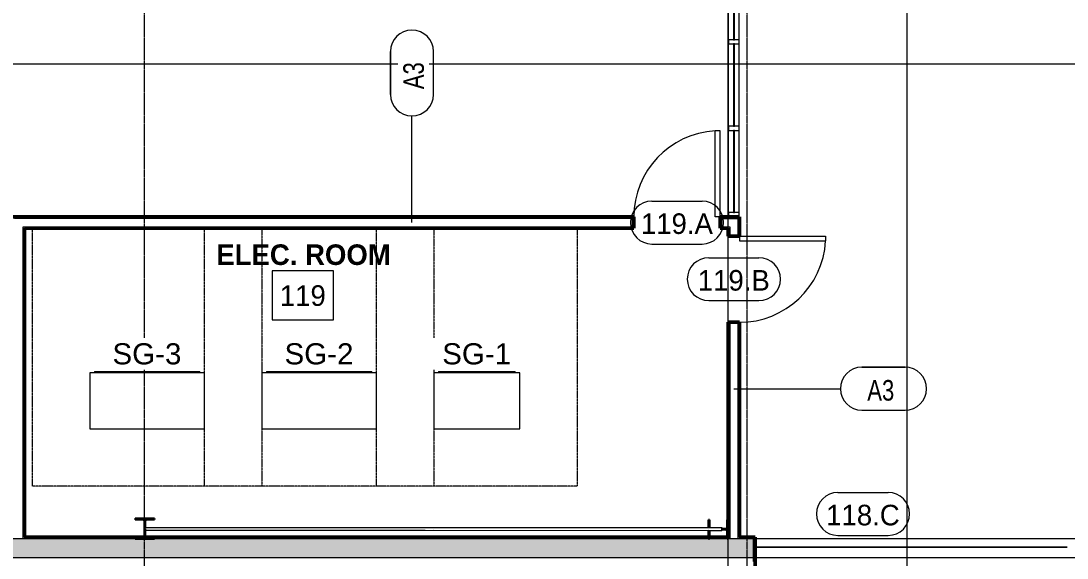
# Model space of a CAD drawing. Header units: inches. Extents: x 21592 to 24810, y -23179 to -20467.
# Drawn here: x 22503.4 to 22941.2, y -22795.4 to -22570.5 of the extents above; entities that cross this region are included whole.
import ezdxf

# ---------------------------------------------------------------- set-up
doc = ezdxf.new("R2010")
doc.units = ezdxf.units.IN
doc.header["$MEASUREMENT"] = 0
doc.linetypes.add('Dash', pattern=[0.25, 0.125, -0.125])
doc.linetypes.add('Grid Line 1_2_', pattern=[0.875, 0.5, -0.125, 0.125, -0.125])
for name, color, linetype, lineweight in [('A-AREA-IDEN', 2, 'Continuous', 9), ('A-DOOR', 31, 'Continuous', 13), ('A-DOOR-IDEN', 31, 'Continuous', 9), ('A-FLOR', 192, 'Continuous', 13), ('A-GLAZ-CURT', 52, 'Continuous', 9), ('A-GLAZ-CWMG', 51, 'Continuous', 9), ('A-WALL', 113, 'Continuous', 13), ('A-WALL-IDEN', 211, 'Continuous', 9), ('A-WALL-PATT', 111, 'Continuous', 50), ('E-ELE-QPM-IDEN', 2, 'Continuous', 9), ('E-ELEC-EQPM', 71, 'Continuous', 9), ('G-ANNO-SYMB', 111, 'Continuous', 9), ('I-WALL', 2, 'Continuous', 13), ('L-SITE-WALL', 31, 'Continuous', 13), ('S-BEAM', 12, 'Continuous', 9), ('S-COLS', 52, 'Continuous', 9), ('S-GRID', 1, 'Continuous', 9)]:
    doc.layers.add(name, color=color, linetype=linetype, lineweight=lineweight)
doc.styles.add('Arial_1', font='arial.ttf', dxfattribs={"height": 8.851796})
doc.styles.add('Century Gothic', font='GOTHIC.TTF', dxfattribs={"height": 8.622671})
doc.styles.add('Century Gothic_1', font='GOTHIC.TTF', dxfattribs={"width": 0.8, "height": 8.622671})
doc.styles.add('Century Gothic_B', font='GOTHICB.TTF', dxfattribs={"height": 8.616719})
pattern_1 = [(45, (0, 0), (-9.503515, 9.503515), []), (45, (0, 14.4), (-9.503515, 9.503515), [])]
pattern_2 = [(0, (0, 0), (30.72, 7.68), [1.267, -21.773, 1.267, -21.773, -122.88]), (0, (0, 0), (30.72, 7.68), [-46.08, 1.267, -44.813, 1.267, -21.773, -53.76]), (0, (0, 0), (30.72, 7.68), [-115.2, 1.267, -14.093, 1.267, -37.133]), (120, (11.52, 3.84), (-22.0110751, 22.7643004), [1.267, -21.773, 1.267, -21.773, -122.88]), (120, (11.52, 3.84), (-22.0110751, 22.7643004), [-46.08, 1.267, -44.813, 1.267, -21.773, -53.76]), (120, (11.52, 3.84), (-22.0110751, 22.7643004), [-115.2, 1.267, -14.093, 1.267, -37.133]), (240, (15.36, 19.2), (-8.7089249, -30.4443004), [1.267, -21.773, 1.267, -21.773, -122.88]), (240, (15.36, 19.2), (-8.7089249, -30.4443004), [-46.08, 1.267, -44.813, 1.267, -21.773, -53.76]), (240, (15.36, 19.2), (-8.7089249, -30.4443004), [-115.2, 1.267, -14.093, 1.267, -37.133])]

# ---------------------------------------------------------------- blocks, each defined once
blk = doc.blocks.new('Struct_Xcel_Sports Complex_rvt-1-Enlarged First Floor Plan _West_')
at = {"layer": 'A-FLOR', "color": 10}
blk.add_line((22941.27, -22790.8), (22810.7, -22790.8), dxfattribs=at)
at = {"layer": 'L-SITE-WALL', "color": 10}
blk.add_line((22810.7, -22790.8), (22941.27, -22790.8), dxfattribs=at)
blk = doc.blocks.new('Rectangular Mullion - Interior 1_75_ x 4_5_-1220307-Enlarged First Floor Plan _West_')
at = {"layer": 'A-GLAZ-CWMG', "lineweight": 20}
for p, q in [((-1.75, 1.5), (0, 1.5)), ((-1.75, -3), (-1.75, 1.5)), ((0, 1.5), (0, -3)), ((0, -3), (-1.75, -3))]:
    blk.add_line(p, q, dxfattribs=at)
blk = doc.blocks.new('System Panel - Interior Glazing-1220306-Enlarged First Floor Plan _West_')
at = {"layer": 'A-GLAZ-CURT', "lineweight": 13}
for p, q in [((17.21875, 0.9375), (-17.21875, 0.9375)), ((-17.21875, 0.9375), (-17.21875, 0.5625)), ((-17.21875, 0.5625), (17.21875, 0.5625)), ((17.21875, 0.5625), (17.21875, 0.9375))]:
    blk.add_line(p, q, dxfattribs=at)
blk = doc.blocks.new('Rectangular Mullion - Interior 1_75_ x 4_5_-1214730-Enlarged First Floor Plan _West_')
at = {"layer": 'A-GLAZ-CWMG'}
for p, q in [((22799.52, -22650.74), (22799.52, -22616.3)), ((22804.02, -22650.74), (22804.02, -22616.3))]:
    blk.add_line(p, q, dxfattribs=at)
blk = doc.blocks.new('Rectangular Mullion - Interior 1_75_ x 4_5_-1220285-Enlarged First Floor Plan _West_')
at = {"layer": 'A-GLAZ-CWMG', "lineweight": 20}
for p, q in [((-0.875, 1.5), (0.875, 1.5)), ((-0.875, -3), (-0.875, 1.5)), ((0.875, 1.5), (0.875, -3)), ((0.875, -3), (-0.875, -3))]:
    blk.add_line(p, q, dxfattribs=at)
blk = doc.blocks.new('Round Bar - 1_-1268727-Enlarged First Floor Plan _West_')
at = {"layer": 'S-BEAM'}
for p, q in [((22676.03, -22782.74), (22555.39, -22782.68)), ((22555.39, -22783.68), (22672.56, -22783.74)), ((22676.03, -22783.74), (22791.14, -22783.8)), ((22791.71, -22783.8), (22796.66, -22783.8))]:
    blk.add_line(p, q, dxfattribs=at)
for centre, start_param, end_param in [((22555.39, -22783.18), 0, 3.141593), ((22555.39, -22783.18), 3.141593, 6.283185), ((22796.66, -22783.3), 3.141593, 3.926991)]:
    blk.add_ellipse(centre, major_axis=(0, 0.5), ratio=0.470628, start_param=start_param, end_param=end_param, dxfattribs=at)
blk = doc.blocks.new('Round Bar - 1_-1268767-Enlarged First Floor Plan _West_')
at = {"layer": 'S-BEAM'}
for p, q in [((22555.41, -22783.8), (22796.77, -22783.68)), ((22796.76, -22782.68), (22671.17, -22782.74))]:
    blk.add_line(p, q, dxfattribs=at)
for centre, start_param, end_param in [((22555.33, -22783.3), 1.178097, 1.963495), ((22796.77, -22783.18), 0, 3.141593), ((22796.77, -22783.18), 3.141593, 6.283185)]:
    blk.add_ellipse(centre, major_axis=(0, 0.5), ratio=0.495962, start_param=start_param, end_param=end_param, dxfattribs=at)
blk = doc.blocks.new('Transformer Switchboard - 24_deep x 48_ wide x 90_H-1281217-Enlarged First Floor Plan _West_')
at = {"layer": 'E-ELEC-EQPM', "linetype": 'Dash'}
for p, q in [((-48, -84), (-48, 24)), ((-48, 24), (48, 24)), ((48, 24), (48, -84)), ((48, -84), (-48, -84))]:
    blk.add_line(p, q, dxfattribs=at)
at = {"layer": 'E-ELEC-EQPM'}
for p, q in [((24, 0), (-24, 0)), ((-24, 0), (-24, -23.5)), ((24, -23.5), (24, 0)), ((-24, -23.5), (24, -23.5)), ((-22, -23.5), (-22, -24)), ((22, -24), (-22, -24)), ((22, -24), (22, -23.5))]:
    blk.add_line(p, q, dxfattribs=at)
blk = doc.blocks.new('Transformer Switchboard - 24_deep x 36_ wide x 90_H-1281523-Enlarged First Floor Plan _West_')
at = {"layer": 'E-ELEC-EQPM', "linetype": 'Dash'}
for p, q in [((-42, -84), (-42, 24)), ((-42, 24), (42, 24)), ((42, 24), (42, -84)), ((42, -84), (-42, -84))]:
    blk.add_line(p, q, dxfattribs=at)
at = {"layer": 'E-ELEC-EQPM'}
for p, q in [((18, 0), (-18, 0)), ((-18, 0), (-18, -23.5)), ((18, -23.5), (18, 0)), ((-18, -23.5), (18, -23.5)), ((-16, -23.5), (-16, -24)), ((16, -24), (-16, -24)), ((16, -24), (16, -23.5))]:
    blk.add_line(p, q, dxfattribs=at)
blk = doc.blocks.new('Single-Flush - 36_ x 84_-1318898-Enlarged First Floor Plan _West_')
at = {"layer": 'A-DOOR', "lineweight": 20}
for p, q in [((16, 2.37), (16, 38.39)), ((18, 38.39), (16, 38.39)), ((18, 2.37), (18, 38.39)), ((18, 2.37), (16, 2.37))]:
    blk.add_line(p, q, dxfattribs=at)
at = {"layer": 'A-DOOR', "lineweight": 9}
blk.add_arc((18, 2.37), 36.07, 93.1789, 180, dxfattribs=at)
blk = doc.blocks.new('Rectangular Mullion - Interior 1_75_ x 4_5_-1314717-Enlarged First Floor Plan _West_')
at = {"layer": 'A-GLAZ-CWMG'}
for p, q in [((22799.52, -22542.18), (22799.52, -22507.74)), ((22804.02, -22542.18), (22804.02, -22507.74))]:
    blk.add_line(p, q, dxfattribs=at)
blk = doc.blocks.new('Rectangular Mullion - Interior 1_75_ x 4_5_-1314720-Enlarged First Floor Plan _West_')
at = {"layer": 'A-GLAZ-CWMG', "lineweight": 20}
for p, q in [((-0.875, 1.5), (0.875, 1.5)), ((-0.875, -3), (-0.875, 1.5)), ((0.875, 1.5), (0.875, -3)), ((0.875, -3), (-0.875, -3))]:
    blk.add_line(p, q, dxfattribs=at)
blk = doc.blocks.new('Single-Flush - 36_ x 84_-1318930-Enlarged First Floor Plan _West_')
at = {"layer": 'A-DOOR', "lineweight": 20}
for p, q in [((16, -2.37), (16, -38.39)), ((18, -2.37), (16, -2.37)), ((18, -2.37), (18, -38.39)), ((18, -38.39), (16, -38.39))]:
    blk.add_line(p, q, dxfattribs=at)
at = {"layer": 'A-DOOR', "lineweight": 9}
blk.add_arc((18, -2.37), 36.07, 180, 266.8211, dxfattribs=at)
blk = doc.blocks.new('Door Tag - Door Tag-4658-Enlarged First Floor Plan _West_')
at = {"layer": 'A-DOOR-IDEN', "color": 153}
for p, q in [((-0.109375, 0.09375), (0.109375, 0.09375)), ((-0.109375, -0.09375), (0.109375, -0.09375))]:
    blk.add_line(p, q, dxfattribs=at)
for centre, start, end in [((-0.109375, 0), 90, 270), ((0.109375, 0), 270, 90)]:
    blk.add_arc(centre, 0.09375, start, end, dxfattribs=at)
blk = doc.blocks.new('Wall Tag - 1_4_-1369832-Enlarged First Floor Plan _West_')
at = {"layer": 'A-WALL-IDEN', "color": 153}
for p, q in [((-0.0822, 0.0968), (0.1053, 0.0968)), ((0.1053, 0.0968), (-0.0822, 0.0968)), ((-0.0822, -0.0907), (0.1053, -0.0907)), ((-0.0822, -0.0907), (0.1053, -0.0907))]:
    blk.add_line(p, q, dxfattribs=at)
for centre, start, end in [((-0.0822, 0.0031), 90, 270), ((-0.0822, 0.0031), 90, 270), ((0.1053, 0.0031), 270, 90), ((0.1053, 0.0031), 270, 90)]:
    blk.add_arc(centre, 0.0937, start, end, dxfattribs=at)

msp = doc.modelspace()

# ---------------------------------------------------------------- hatches: boundary and pattern name
at = {"layer": 'A-WALL-PATT', "lineweight": 9}
h = msp.add_hatch(dxfattribs=at)
h.set_pattern_fill('FP_10', color=256, style=0, pattern_type=2)
h.set_pattern_definition(pattern_2)
h.paths.add_polyline_path([(22759.95273, -22654.86531), (22759.95273, -22652.49031), (22500.14023, -22652.49031), (22500.14023, -22653.11531), (22759.32773, -22653.11531), (22759.32773, -22654.86531)], flags=0)
h.paths.add_polyline_path([(22796.57773, -22654.86531), (22796.57773, -22653.11531), (22803.51523, -22653.11531), (22803.51523, -22652.49031), (22795.95273, -22652.49031), (22795.95273, -22654.86531)], flags=0)
h = msp.add_hatch(dxfattribs=at)
h.set_pattern_fill('FP_10', color=256, style=0, pattern_type=2)
h.set_pattern_definition(pattern_2)
h.paths.add_polyline_path([(22799.39023, -22657.24031), (22799.39023, -22656.61531), (22796.57773, -22656.61531), (22796.57773, -22654.86531), (22795.95273, -22654.86531), (22795.95273, -22657.24031)], flags=0)
h.paths.add_polyline_path([(22755.74709, -22657.24031), (22759.95273, -22657.24031), (22759.95273, -22654.86531), (22759.32773, -22654.86531), (22759.32773, -22656.61531), (22504.26523, -22656.61531), (22504.26523, -22657.24031), (22681.62909, -22657.24031)], flags=0)
h = msp.add_hatch(dxfattribs=at)
h.set_pattern_fill('FP_10', color=256, style=0, pattern_type=2)
h.set_pattern_definition(pattern_2)
h.paths.add_polyline_path([(22799.39023, -22787.30281), (22800.01523, -22787.30281), (22800.01523, -22697.20906), (22801.76523, -22697.20906), (22801.76523, -22696.58406), (22799.39023, -22696.58406), (22799.39023, -22786.55281)], flags=0)
h.paths.add_polyline_path([(22801.76523, -22660.58406), (22801.76523, -22659.95906), (22800.01523, -22659.95906), (22800.01523, -22656.61531), (22799.39023, -22656.61531), (22799.39023, -22660.58406)], flags=0)
h = msp.add_hatch(dxfattribs=at)
h.set_pattern_fill('FP_10', color=256, style=0, pattern_type=2)
h.set_pattern_definition(pattern_2)
h.paths.add_polyline_path([(22803.51523, -22787.30281), (22804.14023, -22787.30281), (22804.14023, -22696.58406), (22801.76523, -22696.58406), (22801.76523, -22697.20906), (22803.51523, -22697.20906), (22803.51523, -22786.55281)], flags=0)
h.paths.add_polyline_path([(22801.76523, -22660.58406), (22804.14023, -22660.58406), (22804.14023, -22652.49031), (22803.51523, -22652.49031), (22803.51523, -22659.95906), (22801.76523, -22659.95906)], flags=0)
h = msp.add_hatch(dxfattribs=at)
h.set_pattern_fill('FP_10', color=256, style=0, pattern_type=2)
h.set_pattern_definition(pattern_2)
h.paths.add_polyline_path([(22504.26523, -22787.30281), (22504.89023, -22787.30281), (22504.89023, -22657.24031), (22504.26523, -22657.24031), (22504.26523, -22786.55281)], flags=0)
h = msp.add_hatch(dxfattribs=at)
h.set_pattern_fill('FP_7', color=256, style=0, pattern_type=2)
h.set_pattern_definition([(161.57, (0.48, 0.48), (-3.839953776, -1.544e-05), [0, -27.322, 3.034, 0]), (18.43, (-0.48, 0.48), (-3.839953776, 1.544e-05), [0, -27.322, 3.034, 0]), (108.43, (0.48, 0.48), (1.919622, -9.60052459), [9.106, -21.25]), (71.57, (-0.48, 0.48), (1.919622, 9.60052459), [9.106, -21.25])])
h.paths.add_polyline_path([(22419.32773, -22795.30281), (22419.32773, -22787.30281), (22314.76523, -22787.30281), (22314.76523, -22795.30281), (22385.15709, -22795.30281)], flags=0)
h.paths.add_polyline_path([(22459.51523, -22795.30281), (22809.95273, -22795.30281), (22809.95273, -22787.30281), (22459.51523, -22787.30281)], flags=0)
at = {"layer": 'S-COLS'}
h = msp.add_hatch(dxfattribs=at)
h.set_pattern_fill('FP_6', color=256, style=0, pattern_type=2)
h.set_pattern_definition(pattern_1)
h.paths.add_polyline_path([(22551.26523, -22787.30281), (22559.26523, -22787.30281), (22559.26523, -22786.86922), (22556.10116, -22786.86922), (22555.61226, -22786.66671), (22555.40976, -22786.17781), (22555.38997, -22783.67781), (22555.22365, -22783.53128), (22555.15491, -22783.17769), (22555.25345, -22782.79829), (22555.40976, -22782.63692), (22555.40976, -22779.92781), (22555.61226, -22779.43891), (22556.10116, -22779.2364), (22559.26523, -22779.2364), (22559.26523, -22778.80281), (22551.26523, -22778.80281), (22551.26523, -22779.2364), (22554.42929, -22779.2364), (22554.91819, -22779.43891), (22555.12069, -22779.92781), (22555.12069, -22786.17781), (22554.91819, -22786.66671), (22554.42929, -22786.86922), (22551.26523, -22786.86922)], flags=0)
h = msp.add_hatch(dxfattribs=at)
h.set_pattern_fill('FP_6', color=256, style=0, pattern_type=2)
h.set_pattern_definition(pattern_1)
h.paths.add_polyline_path([(22799.39023, -22787.30281), (22799.39023, -22779.30281), (22798.95663, -22779.30281), (22798.95663, -22782.46687), (22798.75412, -22782.95577), (22798.26523, -22783.15828), (22797.01321, -22783.17794), (22796.95795, -22783.44734), (22798.26523, -22783.44734), (22798.75412, -22783.64985), (22798.95663, -22784.13875), (22798.95663, -22787.30281)], flags=0)
h.paths.add_polyline_path([(22791.14023, -22787.30281), (22791.57382, -22787.30281), (22791.57382, -22784.13875), (22791.76367, -22783.6804), (22791.14023, -22783.71488), (22791.14023, -22783.73233)], flags=0)
h.paths.add_polyline_path([(22791.14023, -22782.68072), (22791.66119, -22782.67781), (22791.57382, -22782.46687), (22791.57382, -22779.30281), (22791.14023, -22779.30281), (22791.14023, -22782.67781)], flags=0)

# ---------------------------------------------------------------- linework, layer by layer
at = {"layer": 'A-AREA-IDEN', "flags": 128}
msp.add_lwpolyline([(22608.51431, -22675.04545), (22608.51431, -22695.61688), (22634.22431, -22695.61688), (22634.22431, -22675.04545)], close=True, dxfattribs=at)
at = {"layer": 'A-WALL'}
for p, q in [((22759.32773, -22653.11531), (22500.76523, -22653.11531)), ((22504.26523, -22656.61531), (22759.32773, -22656.61531)), ((22504.26523, -22787.30281), (22504.26523, -22656.61531)), ((22759.32773, -22656.61531), (22759.32773, -22653.11531)), ((22796.57773, -22653.11531), (22796.57773, -22656.61531)), ((22796.57773, -22653.11531), (22803.51523, -22653.11531)), ((22796.57773, -22656.61531), (22800.01523, -22656.61531)), ((22800.01523, -22656.61531), (22800.01523, -22659.95906)), ((22803.51523, -22659.95906), (22803.51523, -22653.11531)), ((22800.01523, -22659.95906), (22803.51523, -22659.95906)), ((22803.51523, -22697.20906), (22800.01523, -22697.20906)), ((22800.01523, -22697.20906), (22800.01523, -22787.30281)), ((22803.51523, -22787.30281), (22803.51523, -22697.20906)), ((22809.95273, -22787.30281), (22459.51523, -22787.30281)), ((22504.89023, -22786.55281), (22504.89023, -22787.30281)), ((22799.39023, -22786.55281), (22799.39023, -22787.30281)), ((22804.14023, -22786.55281), (22804.14023, -22787.30281)), ((22809.95273, -22796.80281), (22809.95273, -22787.30281)), ((22809.95273, -22795.30281), (22459.51523, -22795.30281))]:
    msp.add_line(p, q, dxfattribs=at)
at = {"layer": 'A-WALL', "lineweight": 50}
for p, q in [((22799.39023, -22786.55281), (22504.89023, -22786.55281)), ((22810.70273, -22786.55281), (22804.14023, -22786.55281)), ((22810.70273, -22798.61531), (22810.70273, -22786.55281))]:
    msp.add_line(p, q, dxfattribs=at)
at = {"layer": 'A-WALL-IDEN', "color": 153}
for p, q in [((22667.04708, -22654.86531), (22667.04708, -22610.26063)), ((22801.76523, -22724.43745), (22846.3699, -22724.43745))]:
    msp.add_line(p, q, dxfattribs=at)
at = {"layer": 'G-ANNO-SYMB'}
for p, q in [((22874.1556, -21010.08493), (22874.1556, -23129.8711)), ((24577.89246, -22588.63029), (21993.6606, -22588.63029))]:
    msp.add_line(p, q, dxfattribs=at)
at = {"layer": 'I-WALL', "lineweight": 50}
for p, q in [((22759.95273, -22652.49031), (22500.14023, -22652.49031)), ((22759.95273, -22657.24031), (22759.95273, -22652.49031)), ((22804.14023, -22652.49031), (22795.95273, -22652.49031)), ((22795.95273, -22652.49031), (22795.95273, -22657.24031)), ((22804.14023, -22660.58406), (22804.14023, -22652.49031)), ((22504.89023, -22657.24031), (22759.95273, -22657.24031)), ((22504.89023, -22786.55281), (22504.89023, -22657.24031)), ((22795.95273, -22657.24031), (22799.39023, -22657.24031)), ((22799.39023, -22657.24031), (22799.39023, -22660.58406)), ((22799.39023, -22660.58406), (22804.14023, -22660.58406)), ((22799.39023, -22696.58406), (22799.39023, -22786.55281)), ((22804.14023, -22696.58406), (22799.39023, -22696.58406)), ((22804.14023, -22786.55281), (22804.14023, -22696.58406))]:
    msp.add_line(p, q, dxfattribs=at)
at = {"layer": 'S-COLS', "lineweight": 30}
for p, q in [((22559.26523, -22778.80281), (22551.26523, -22778.80281)), ((22551.26523, -22778.80281), (22551.26523, -22779.2364)), ((22551.26523, -22779.2364), (22554.42929, -22779.2364)), ((22556.10116, -22779.2364), (22559.26523, -22779.2364)), ((22559.26523, -22779.2364), (22559.26523, -22778.80281)), ((22791.57382, -22779.30281), (22791.14023, -22779.30281)), ((22791.14023, -22779.30281), (22791.14023, -22782.68072)), ((22791.57382, -22782.46687), (22791.57382, -22779.30281)), ((22799.39023, -22779.30281), (22798.95663, -22779.30281)), ((22798.95663, -22779.30281), (22798.95663, -22782.46687)), ((22799.39023, -22787.30281), (22799.39023, -22779.30281)), ((22555.12069, -22779.92781), (22555.12069, -22786.17781)), ((22555.40976, -22782.67782), (22555.40976, -22779.92781)), ((22555.40976, -22786.17781), (22555.40976, -22783.67782)), ((22791.14023, -22783.68072), (22791.14023, -22787.30281)), ((22796.95795, -22783.44734), (22798.26523, -22783.44734)), ((22798.26523, -22783.15828), (22797.00357, -22783.15828)), ((22554.42929, -22786.86922), (22551.26523, -22786.86922)), ((22551.26523, -22786.86922), (22551.26523, -22787.30281)), ((22551.26523, -22787.30281), (22559.26523, -22787.30281)), ((22559.26523, -22786.86922), (22556.10116, -22786.86922)), ((22559.26523, -22787.30281), (22559.26523, -22786.86922)), ((22791.14023, -22787.30281), (22791.57382, -22787.30281)), ((22791.57382, -22787.30281), (22791.57382, -22784.13875)), ((22798.95663, -22784.13875), (22798.95663, -22787.30281)), ((22798.95663, -22787.30281), (22799.39023, -22787.30281))]:
    msp.add_line(p, q, dxfattribs=at)
for centre, start, end in [((22554.42929, -22779.92781), 0, 90), ((22556.10116, -22779.92781), 90, 180), ((22792.26523, -22782.46687), 180, 199.6586436), ((22792.26523, -22784.13875), 137.8119433, 180), ((22798.26523, -22782.46687), 270, 0), ((22798.26523, -22784.13875), 0, 90), ((22554.42929, -22786.17781), 270, 0), ((22556.10116, -22786.17781), 180, 270)]:
    msp.add_arc(centre, 0.69141, start, end, dxfattribs=at)
at = {"layer": 'S-GRID', "linetype": 'Grid Line 1_2_'}
for p, q in [((22555.14023, -22972.85091), (22555.14023, -20633.37408)), ((22799.39023, -22924.85091), (22799.39023, -22458.60508)), ((22807.39023, -22972.85091), (22807.39023, -22458.60508)), ((22799.39023, -23082.6211), (22799.39023, -22542.60508)), ((24479.10753, -22787.30281), (21657.56096, -22787.30281)), ((24588.97484, -22787.30281), (21790.20666, -22787.30281)), ((24431.10753, -22795.30281), (21705.56096, -22795.30281)), ((24540.97484, -22795.30281), (21852.86259, -22795.30281))]:
    msp.add_line(p, q, dxfattribs=at)

# ---------------------------------------------------------------- block references
at = {"layer": 'A-DOOR'}
msp.add_blockref('Single-Flush - 36_ x 84_-1318898-Enlarged First Floor Plan _West_', (22777.95273, -22654.86531), dxfattribs=at)
at = {"layer": 'A-DOOR', "rotation": 89.99999999999206}
msp.add_blockref('Single-Flush - 36_ x 84_-1318930-Enlarged First Floor Plan _West_', (22801.76523, -22678.58406), dxfattribs=at)
at = {"layer": 'A-DOOR-IDEN', "color": 153, "xscale": 95.99999999999994, "yscale": 95.99999999999994, "zscale": 95.99999999999994}
for p in [(22777.95273, -22654.86531), (22801.76523, -22678.58406), (22855.81466, -22776.8796)]:
    msp.add_blockref('Door Tag - Door Tag-4658-Enlarged First Floor Plan _West_', p, dxfattribs=at)
at = {"layer": 'A-GLAZ-CURT', "rotation": 270.0000000000069}
for p in [(22801.01523, -22561.14656), (22801.01523, -22597.33406), (22801.01523, -22633.52156)]:
    msp.add_blockref('System Panel - Interior Glazing-1220306-Enlarged First Floor Plan _West_', p, dxfattribs=at)
at = {"layer": 'A-GLAZ-CWMG'}
for name, p in [('Rectangular Mullion - Interior 1_75_ x 4_5_-1314717-Enlarged First Floor Plan _West_', (0, -36.1875)), ('Rectangular Mullion - Interior 1_75_ x 4_5_-1314717-Enlarged First Floor Plan _West_', (0, -72.375)), ('Rectangular Mullion - Interior 1_75_ x 4_5_-1214730-Enlarged First Floor Plan _West_', (0, 0))]:
    msp.add_blockref(name, p, dxfattribs=at)
at = {"layer": 'A-GLAZ-CWMG', "extrusion": (0, 0, -1), "rotation": 269.9999999999931}
for name, p in [('Rectangular Mullion - Interior 1_75_ x 4_5_-1314720-Enlarged First Floor Plan _West_', (-22801.01523, -22579.24031)), ('Rectangular Mullion - Interior 1_75_ x 4_5_-1220285-Enlarged First Floor Plan _West_', (-22801.01523, -22615.42781)), ('Rectangular Mullion - Interior 1_75_ x 4_5_-1220307-Enlarged First Floor Plan _West_', (-22801.01523, -22652.49031))]:
    msp.add_blockref(name, p, dxfattribs=at)
at = {"layer": 'A-WALL-IDEN', "color": 153, "xscale": 95.99999999999994, "yscale": 95.99999999999994, "zscale": 95.99999999999994, "rotation": 89.99999999999991}
msp.add_blockref('Wall Tag - 1_4_-1369832-Enlarged First Floor Plan _West_', (22667.34079, -22593.36531), dxfattribs=at)
at = {"layer": 'A-WALL-IDEN', "color": 153, "xscale": 95.99999999999994, "yscale": 95.99999999999994, "zscale": 95.99999999999994}
msp.add_blockref('Wall Tag - 1_4_-1369832-Enlarged First Floor Plan _West_', (22863.26523, -22724.73116), dxfattribs=at)
at = {"layer": 'E-ELEC-EQPM', "rotation": 180}
for name, p in [('Transformer Switchboard - 24_deep x 48_ wide x 90_H-1281217-Enlarged First Floor Plan _West_', (22556.19883, -22741.24031)), ('Transformer Switchboard - 24_deep x 48_ wide x 90_H-1281217-Enlarged First Floor Plan _West_', (22628.19883, -22741.24031)), ('Transformer Switchboard - 24_deep x 36_ wide x 90_H-1281523-Enlarged First Floor Plan _West_', (22694.19883, -22741.24031))]:
    msp.add_blockref(name, p, dxfattribs=at)
at = {"layer": 'S-BEAM'}
for name in ['Round Bar - 1_-1268767-Enlarged First Floor Plan _West_', 'Round Bar - 1_-1268727-Enlarged First Floor Plan _West_']:
    msp.add_blockref(name, (0, 0), dxfattribs=at)

# ---------------------------------------------------------------- texts
at = {"layer": 'A-AREA-IDEN', "attachment_point": 2}
for s, insert, char_height, width, line_spacing_factor, style in [('ELEC. ROOM', (22621.65534, -22664.02158), 8.616719, 85.968, 0.984796, 'Century Gothic_B'), ('119', (22621.36931, -22681.13707), 8.622671, 23.652, 0.984117, 'Century Gothic')]:
    msp.add_mtext(s, dxfattribs=dict(at, insert=insert, char_height=char_height, width=width, line_spacing_factor=line_spacing_factor, style=style))
at = {"layer": 'A-DOOR-IDEN', "char_height": 8.622671, "attachment_point": 2, "line_spacing_factor": 0.984117, "style": 'Century Gothic'}
for s, insert, width in [('119.A', (22777.9114, -22651.034), 38.124), ('119.B', (22801.7239, -22674.75275), 35.64), ('118.C', (22855.77334, -22773.04829), 39.096)]:
    msp.add_mtext(s, dxfattribs=dict(at, insert=insert, width=width))

# ---------------------------------------------------------------- next in the draw order: texts
at = {"layer": 'A-WALL-IDEN', "insert": (22663.40645, -22593.39417), "char_height": 8.622671, "width": 14.58, "attachment_point": 2, "rotation": 90, "line_spacing_factor": 0.984117, "style": 'Century Gothic_1', "bg_fill": 3, "box_fill_scale": 1.25, "bg_fill_color": 0, "bg_fill_transparency": 0}
msp.add_mtext('A3', dxfattribs=at)
at = {"layer": 'A-WALL-IDEN', "insert": (22863.23636, -22720.79682), "char_height": 8.622671, "width": 14.58, "attachment_point": 2, "line_spacing_factor": 0.984117, "style": 'Century Gothic_1', "bg_fill": 3, "box_fill_scale": 1.25, "bg_fill_color": 0, "bg_fill_transparency": 0}
msp.add_mtext('A3', dxfattribs=at)
at = {"layer": 'E-ELE-QPM-IDEN', "char_height": 8.851796, "width": 34.344, "attachment_point": 2, "line_spacing_factor": 0.938532, "style": 'Arial_1', "bg_fill": 3, "box_fill_scale": 1.25, "bg_fill_color": 0, "bg_fill_transparency": 0}
for s, insert in [('SG-3', (22556.12295, -22705.41811)), ('SG-2', (22628.12295, -22705.41811)), ('SG-1', (22694.12295, -22705.41811))]:
    msp.add_mtext(s, dxfattribs=dict(at, insert=insert))

# ---------------------------------------------------------------- next in the draw order: block references
at = {"lineweight": 5}
msp.add_blockref('Struct_Xcel_Sports Complex_rvt-1-Enlarged First Floor Plan _West_', (0, 0), dxfattribs=at)

doc.saveas('drawing.dxf')
